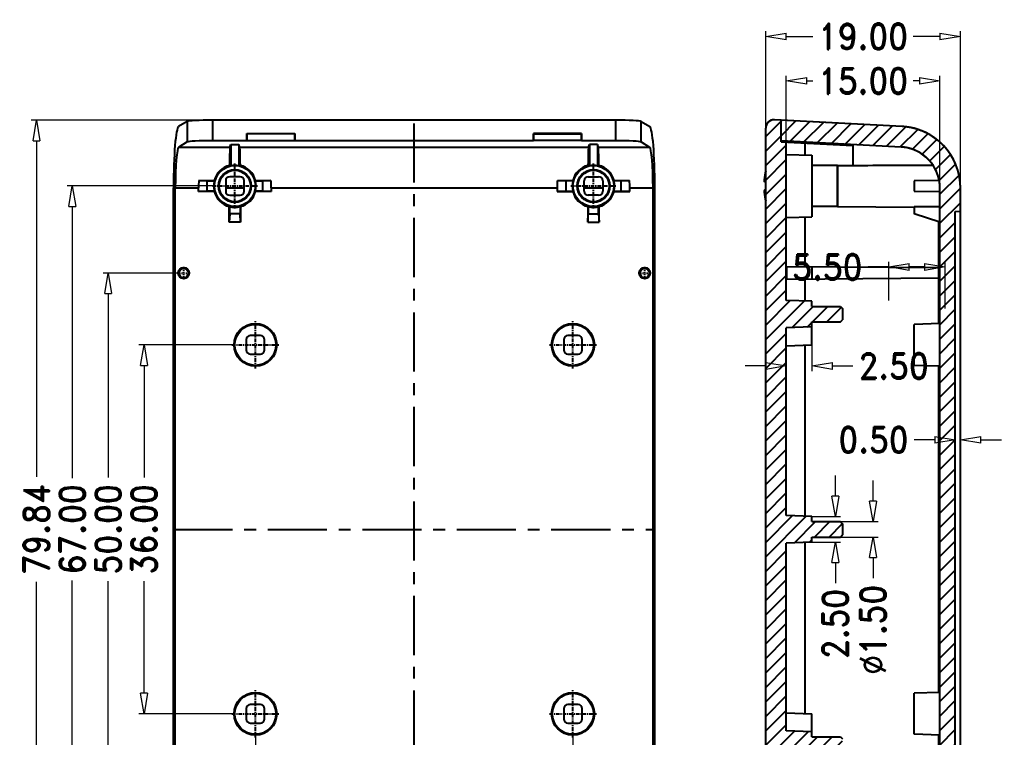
# Model space of a CAD drawing. Extents: x 2162 to 2434, y 31 to 217.
# Drawn here: x 2234.1 to 2329.9, y 146.6 to 216.6 of the extents above; entities that cross this region are included whole.
import ezdxf

# ---------------------------------------------------------------- set-up
doc = ezdxf.new("R2010")
doc.units = 0
doc.header["$LTSCALE"] = 30.734
doc.header["$MEASUREMENT"] = 0
doc.header["$PDMODE"] = 3
doc.header["$PDSIZE"] = 0.3125
doc.linetypes.add('CENTER', pattern=[0.6, 0.375, -0.075, 0.075, -0.075])
doc.layers.get('0').update_dxf_attribs({"linetype": 'CONTINUOUS'})
doc.layers.get('Defpoints').update_dxf_attribs({"linetype": 'CONTINUOUS'})
doc.layers.add('02___PRT_ALL_AXES', color=7, linetype='CONTINUOUS')
doc.layers.add('06___PRT_ALL_SURFS', color=7, linetype='CONTINUOUS')
doc.layers.add('dim', color=3, linetype='CONTINUOUS', lineweight=9)
doc.styles.add('ROMAND', font='romand.shx', dxfattribs={"width": 0.9, "bigfont": 'gbcbig.shx'})
doc.dimstyles.new('YanXiu', dxfattribs={"dimtxt": 2.5, "dimasz": 2.2, "dimexe": 1, "dimexo": 0, "dimgap": 0.66, "dimtad": 0, "dimzin": 1, "dimdsep": 46, "dimtxsty": 'ROMAND', "dimblk": 'CLOSEDBLANK', "dimcen": 0, "dimclrd": 3, "dimclre": 3, "dimclrt": 7, "dimazin": 0, "dimtfac": 1, "dimtofl": 0, "dimtmove": 0, "dimatfit": 3, "dimldrblk": 'CLOSEDBLANK', "dimfxl": 1, "dimlwd": 5, "dimlwe": 5, "dimarcsym": 0})
pattern_1 = [(45, (1961.2897, -21.5742), (-0.7071068, 0.7071068), [])]

# ---------------------------------------------------------------- blocks, each defined once
blk = doc.blocks.new('_ClosedBlank')
at = {"color": 0, "linetype": 'ByBlock', "lineweight": -2}
for p, q in [((-1, 0.167), (0, 0)), ((-1, 0.167), (-1, -0.167)), ((0, 0), (-1, -0.167))]:
    blk.add_line(p, q, dxfattribs=at)
blk = doc.blocks.new('*D3')
at = {"layer": 'Defpoints', "color": 0}
for p in [(2254.768, 184.903), (2246.192, 148.903), (2254.768, 148.903)]:
    blk.add_point(p, dxfattribs=at)
at = {"layer": 'dim', "color": 3, "lineweight": 5}
for p, q in [((2254.768, 184.903), (2245.692, 184.903)), ((2246.192, 182.903), (2246.192, 171.956)), ((2246.192, 150.903), (2246.192, 161.85)), ((2254.768, 148.903), (2245.692, 148.903))]:
    blk.add_line(p, q, dxfattribs=at)
at = {"layer": 'dim', "color": 3, "lineweight": 5, "xscale": 2, "yscale": 2, "zscale": 2}
for p, rotation in [((2246.192, 184.903), 90), ((2246.192, 148.903), 270)]:
    blk.add_blockref('_ClosedBlank', p, dxfattribs=dict(at, rotation=rotation))
at = {"layer": 'dim', "color": 7, "insert": (2246.192, 166.903), "char_height": 2.5, "attachment_point": 5, "rotation": 90, "style": 'ROMAND'}
blk.add_mtext('36.00', dxfattribs=at)
blk = doc.blocks.new('*D4')
at = {"layer": 'Defpoints', "color": 0}
for p in [(2249.459, 191.903), (2242.692, 141.903), (2249.459, 141.903)]:
    blk.add_point(p, dxfattribs=at)
at = {"layer": 'dim', "color": 3, "lineweight": 5}
for p, q in [((2249.459, 191.903), (2242.192, 191.903)), ((2242.692, 189.903), (2242.692, 171.956)), ((2242.692, 143.903), (2242.692, 161.85)), ((2249.459, 141.903), (2242.192, 141.903))]:
    blk.add_line(p, q, dxfattribs=at)
at = {"layer": 'dim', "color": 3, "lineweight": 5, "xscale": 2, "yscale": 2, "zscale": 2}
for p, rotation in [((2242.692, 191.903), 90), ((2242.692, 141.903), 270)]:
    blk.add_blockref('_ClosedBlank', p, dxfattribs=dict(at, rotation=rotation))
at = {"layer": 'dim', "color": 7, "insert": (2242.692, 166.903), "char_height": 2.5, "attachment_point": 5, "rotation": 90, "style": 'ROMAND'}
blk.add_mtext('50.00', dxfattribs=at)
blk = doc.blocks.new('*D5')
at = {"layer": 'Defpoints', "color": 0}
for p in [(2252.864, 200.403), (2239.192, 133.403), (2252.864, 133.403)]:
    blk.add_point(p, dxfattribs=at)
at = {"layer": 'dim', "color": 3, "lineweight": 5}
for p, q in [((2252.864, 200.403), (2238.692, 200.403)), ((2239.192, 198.403), (2239.192, 171.903)), ((2239.192, 135.403), (2239.192, 161.903)), ((2252.864, 133.403), (2238.692, 133.403))]:
    blk.add_line(p, q, dxfattribs=at)
at = {"layer": 'dim', "color": 3, "lineweight": 5, "xscale": 2, "yscale": 2, "zscale": 2}
for p, rotation in [((2239.192, 200.403), 90), ((2239.192, 133.403), 270)]:
    blk.add_blockref('_ClosedBlank', p, dxfattribs=dict(at, rotation=rotation))
at = {"layer": 'dim', "color": 7, "insert": (2239.192, 166.903), "char_height": 2.5, "attachment_point": 5, "rotation": 90, "style": 'ROMAND'}
blk.add_mtext('67.00', dxfattribs=at)
blk = doc.blocks.new('*D6')
at = {"layer": 'Defpoints', "color": 0}
for p in [(2252.891, 206.824), (2235.692, 126.981), (2252.891, 126.981)]:
    blk.add_point(p, dxfattribs=at)
at = {"layer": 'dim', "color": 3, "lineweight": 5}
for p, q in [((2252.891, 206.824), (2235.192, 206.824)), ((2235.692, 204.824), (2235.692, 172.01)), ((2235.692, 128.981), (2235.692, 161.796)), ((2252.891, 126.981), (2235.192, 126.981))]:
    blk.add_line(p, q, dxfattribs=at)
at = {"layer": 'dim', "color": 3, "lineweight": 5, "xscale": 2, "yscale": 2, "zscale": 2}
for p, rotation in [((2235.692, 206.824), 90), ((2235.692, 126.981), 270)]:
    blk.add_blockref('_ClosedBlank', p, dxfattribs=dict(at, rotation=rotation))
at = {"layer": 'dim', "color": 7, "insert": (2235.692, 166.903), "char_height": 2.5, "attachment_point": 5, "rotation": 90, "style": 'ROMAND'}
blk.add_mtext('79.84', dxfattribs=at)
blk = doc.blocks.new('*D7')
at = {"layer": 'Defpoints', "color": 0}
for p in [(2257.064, 146.607), (2288.064, 146.607), (2288.064, 123.731)]:
    blk.add_point(p, dxfattribs=at)
at = {"layer": 'dim', "color": 3, "lineweight": 5}
for p, q in [((2257.064, 146.607), (2257.064, 123.232)), ((2288.064, 146.607), (2288.064, 123.232)), ((2259.064, 123.731), (2267.51, 123.731)), ((2286.064, 123.731), (2277.617, 123.731))]:
    blk.add_line(p, q, dxfattribs=at)
at = {"layer": 'dim', "color": 3, "lineweight": 5, "xscale": 2, "yscale": 2, "zscale": 2, "rotation": 180}
blk.add_blockref('_ClosedBlank', (2257.064, 123.731), dxfattribs=at)
at = {"layer": 'dim', "color": 3, "lineweight": 5, "xscale": 2, "yscale": 2, "zscale": 2}
blk.add_blockref('_ClosedBlank', (2288.064, 123.731), dxfattribs=at)
at = {"layer": 'dim', "color": 7, "insert": (2272.564, 123.731), "char_height": 2.5, "attachment_point": 5, "style": 'ROMAND'}
blk.add_mtext('31.00', dxfattribs=at)
blk = doc.blocks.new('*D20')
at = {"layer": 'Defpoints', "color": 0}
for p in [(2308.883, 186.566), (2311.383, 186.653), (2311.383, 182.843)]:
    blk.add_point(p, dxfattribs=at)
at = {"layer": 'dim', "color": 3, "lineweight": 5}
for p, q in [((2308.883, 186.566), (2308.883, 182.343)), ((2311.383, 186.653), (2311.383, 182.343)), ((2306.883, 182.843), (2304.883, 182.843)), ((2313.383, 182.843), (2315.383, 182.843))]:
    blk.add_line(p, q, dxfattribs=at)
at = {"layer": 'dim', "color": 3, "lineweight": 5, "xscale": 2, "yscale": 2, "zscale": 2}
blk.add_blockref('_ClosedBlank', (2308.883, 182.843), dxfattribs=at)
at = {"layer": 'dim', "color": 3, "lineweight": 5, "xscale": 2, "yscale": 2, "zscale": 2, "rotation": 180}
blk.add_blockref('_ClosedBlank', (2311.383, 182.843), dxfattribs=at)
at = {"layer": 'dim', "color": 7, "insert": (2319.365, 182.843), "char_height": 2.5, "attachment_point": 5, "style": 'ROMAND'}
blk.add_mtext('2.50', dxfattribs=at)
blk = doc.blocks.new('*D21')
at = {"layer": 'Defpoints', "color": 0}
for p in [(2318.883, 192.506), (2318.883, 189.24), (2324.383, 188.453)]:
    blk.add_point(p, dxfattribs=at)
at = {"layer": 'dim', "color": 3, "lineweight": 5}
for p, q in [((2318.883, 189.24), (2318.883, 193.006)), ((2324.383, 188.453), (2324.383, 193.006)), ((2318.883, 192.506), (2316.883, 192.506)), ((2322.383, 192.506), (2320.883, 192.506))]:
    blk.add_line(p, q, dxfattribs=at)
at = {"layer": 'dim', "color": 3, "lineweight": 5, "xscale": 2, "yscale": 2, "zscale": 2, "rotation": 180}
blk.add_blockref('_ClosedBlank', (2318.883, 192.506), dxfattribs=at)
at = {"layer": 'dim', "color": 3, "lineweight": 5, "xscale": 2, "yscale": 2, "zscale": 2}
blk.add_blockref('_ClosedBlank', (2324.383, 192.506), dxfattribs=at)
at = {"layer": 'dim', "color": 7, "insert": (2312.901, 192.506), "char_height": 2.5, "attachment_point": 5, "style": 'ROMAND'}
blk.add_mtext('5.50', dxfattribs=at)
blk = doc.blocks.new('*D22')
at = {"layer": 'Defpoints', "color": 0}
for p in [(2323.883, 210.658), (2308.883, 204.397), (2323.883, 199.859)]:
    blk.add_point(p, dxfattribs=at)
at = {"layer": 'dim', "color": 3, "lineweight": 5}
for p, q in [((2308.883, 204.397), (2308.883, 211.158)), ((2323.883, 199.859), (2323.883, 211.158)), ((2310.883, 210.658), (2311.49, 210.658)), ((2321.883, 210.658), (2321.276, 210.658))]:
    blk.add_line(p, q, dxfattribs=at)
at = {"layer": 'dim', "color": 3, "lineweight": 5, "xscale": 2, "yscale": 2, "zscale": 2, "rotation": 180}
blk.add_blockref('_ClosedBlank', (2308.883, 210.658), dxfattribs=at)
at = {"layer": 'dim', "color": 3, "lineweight": 5, "xscale": 2, "yscale": 2, "zscale": 2}
blk.add_blockref('_ClosedBlank', (2323.883, 210.658), dxfattribs=at)
at = {"layer": 'dim', "color": 7, "insert": (2316.383, 210.658), "char_height": 2.5, "attachment_point": 5, "style": 'ROMAND'}
blk.add_mtext('15.00', dxfattribs=at)
blk = doc.blocks.new('*D23')
at = {"layer": 'Defpoints', "color": 0}
for p in [(2325.883, 214.994), (2306.883, 206.06), (2325.883, 200.184)]:
    blk.add_point(p, dxfattribs=at)
at = {"layer": 'dim', "color": 3, "lineweight": 5}
for p, q in [((2306.883, 206.06), (2306.883, 215.494)), ((2308.883, 214.994), (2311.49, 214.994)), ((2323.883, 214.994), (2321.276, 214.994)), ((2325.883, 200.184), (2325.883, 215.494))]:
    blk.add_line(p, q, dxfattribs=at)
at = {"layer": 'dim', "color": 3, "lineweight": 5, "xscale": 2, "yscale": 2, "zscale": 2, "rotation": 180}
blk.add_blockref('_ClosedBlank', (2306.883, 214.994), dxfattribs=at)
at = {"layer": 'dim', "color": 3, "lineweight": 5, "xscale": 2, "yscale": 2, "zscale": 2}
blk.add_blockref('_ClosedBlank', (2325.883, 214.994), dxfattribs=at)
at = {"layer": 'dim', "color": 7, "insert": (2316.383, 214.994), "char_height": 2.5, "attachment_point": 5, "style": 'ROMAND'}
blk.add_mtext('19.00', dxfattribs=at)
blk = doc.blocks.new('*D24')
at = {"layer": 'Defpoints', "color": 0}
for p in [(2325.883, 200.213), (2325.883, 175.642), (2325.383, 174.228)]:
    blk.add_point(p, dxfattribs=at)
at = {"layer": 'dim', "color": 3, "lineweight": 5}
for p, q in [((2325.883, 200.213), (2325.883, 175.142)), ((2323.383, 175.642), (2321.383, 175.642)), ((2325.383, 174.228), (2325.383, 176.142)), ((2327.883, 175.642), (2329.883, 175.642))]:
    blk.add_line(p, q, dxfattribs=at)
at = {"layer": 'dim', "color": 3, "lineweight": 5, "xscale": 2, "yscale": 2, "zscale": 2}
blk.add_blockref('_ClosedBlank', (2325.383, 175.642), dxfattribs=at)
at = {"layer": 'dim', "color": 3, "lineweight": 5, "xscale": 2, "yscale": 2, "zscale": 2, "rotation": 180}
blk.add_blockref('_ClosedBlank', (2325.883, 175.642), dxfattribs=at)
at = {"layer": 'dim', "color": 7, "insert": (2317.401, 175.642), "char_height": 2.5, "attachment_point": 5, "style": 'ROMAND'}
blk.add_mtext('0.50', dxfattribs=at)
blk = doc.blocks.new('*D27')
at = {"layer": 'Defpoints', "color": 0}
for p in [(2314.183, 167.653), (2317.357, 167.653), (2314.183, 166.153)]:
    blk.add_point(p, dxfattribs=at)
at = {"layer": 'dim', "color": 3, "lineweight": 5}
for p, q in [((2317.357, 169.653), (2317.357, 171.653)), ((2314.183, 167.653), (2317.857, 167.653)), ((2314.183, 166.153), (2317.857, 166.153)), ((2317.357, 164.153), (2317.357, 162.153))]:
    blk.add_line(p, q, dxfattribs=at)
at = {"layer": 'dim', "color": 3, "lineweight": 5, "xscale": 2, "yscale": 2, "zscale": 2}
for p, rotation in [((2317.357, 167.653), 270), ((2317.357, 166.153), 90)]:
    blk.add_blockref('_ClosedBlank', p, dxfattribs=dict(at, rotation=rotation))
at = {"layer": 'dim', "color": 7, "insert": (2317.357, 157.1), "char_height": 2.5, "attachment_point": 5, "rotation": 90, "style": 'ROMAND'}
blk.add_mtext('%%c1.50', dxfattribs=at)
blk = doc.blocks.new('*D28')
at = {"layer": 'Defpoints', "color": 0}
for p in [(2311.383, 168.153), (2311.383, 165.653), (2313.682, 165.653)]:
    blk.add_point(p, dxfattribs=at)
at = {"layer": 'dim', "color": 3, "lineweight": 5}
for p, q in [((2313.682, 170.153), (2313.682, 172.153)), ((2311.383, 168.153), (2314.182, 168.153)), ((2311.383, 165.653), (2314.182, 165.653)), ((2313.682, 163.653), (2313.682, 161.653))]:
    blk.add_line(p, q, dxfattribs=at)
at = {"layer": 'dim', "color": 3, "lineweight": 5, "xscale": 2, "yscale": 2, "zscale": 2}
for p, rotation in [((2313.682, 168.153), 270), ((2313.682, 165.653), 90)]:
    blk.add_blockref('_ClosedBlank', p, dxfattribs=dict(at, rotation=rotation))
at = {"layer": 'dim', "color": 7, "insert": (2313.682, 157.671), "char_height": 2.5, "attachment_point": 5, "rotation": 90, "style": 'ROMAND'}
blk.add_mtext('2.50', dxfattribs=at)

msp = doc.modelspace()

# ---------------------------------------------------------------- hatches: boundary and pattern name
at = {"linetype": 'Continuous'}
h = msp.add_hatch(dxfattribs=at)
h.set_pattern_fill('DEFAULT__1', color=5, angle=45, style=0, pattern_type=0)
h.set_pattern_definition(pattern_1)
edge = h.paths.add_edge_path()
edge.add_line((2306.883, 127.746), (2306.883, 206.06))
edge.add_spline(control_points=[(2307.725, 206.859), (2307.237, 206.884), (2306.883, 206.548), (2306.883, 206.06)], knot_values=[0, 0, 0, 0, 1, 1, 1, 1], weights=[1, 0.792236, 0.792236, 1], degree=3, periodic=0)
edge.add_line((2308.383, 206.824), (2307.725, 206.859))
edge.add_line((2308.383, 204.721), (2308.383, 206.824))
edge.add_line((2308.883, 204.695), (2308.383, 204.721))
edge.add_line((2308.883, 189.24), (2308.883, 204.695))
edge.add_line((2311.383, 189.153), (2308.883, 189.24))
edge.add_line((2311.383, 188.653), (2311.383, 189.153))
edge.add_line((2311.383, 188.653), (2314.183, 188.653))
edge.add_line((2314.183, 188.653), (2314.383, 188.453))
edge.add_line((2314.383, 188.453), (2314.383, 187.353))
edge.add_line((2314.183, 187.153), (2314.383, 187.353))
edge.add_line((2311.383, 187.153), (2314.183, 187.153))
edge.add_line((2311.383, 186.653), (2311.383, 187.153))
edge.add_line((2311.383, 186.653), (2308.883, 186.566))
edge.add_line((2308.883, 168.24), (2308.883, 186.566))
edge.add_line((2311.383, 168.153), (2308.883, 168.24))
edge.add_line((2311.383, 167.653), (2311.383, 168.153))
edge.add_line((2311.383, 167.653), (2314.183, 167.653))
edge.add_line((2314.183, 167.653), (2314.383, 167.453))
edge.add_line((2314.383, 167.453), (2314.383, 166.353))
edge.add_line((2314.183, 166.153), (2314.383, 166.353))
edge.add_line((2311.383, 166.153), (2314.183, 166.153))
edge.add_line((2311.383, 165.653), (2311.383, 166.153))
edge.add_line((2311.383, 165.653), (2308.883, 165.566))
edge.add_line((2308.883, 147.24), (2308.883, 165.566))
edge.add_line((2311.383, 147.153), (2308.883, 147.24))
edge.add_line((2311.383, 146.653), (2311.383, 147.153))
edge.add_line((2311.383, 146.653), (2314.183, 146.653))
edge.add_line((2314.183, 146.653), (2314.383, 146.453))
edge.add_line((2314.383, 146.453), (2314.383, 145.353))
edge.add_line((2314.183, 145.153), (2314.383, 145.353))
edge.add_line((2311.383, 145.153), (2314.183, 145.153))
edge.add_line((2311.383, 144.653), (2311.383, 145.153))
edge.add_line((2311.383, 144.653), (2308.883, 144.566))
edge.add_line((2308.883, 129.111), (2308.883, 144.566))
edge.add_line((2308.883, 129.111), (2308.383, 129.084))
edge.add_line((2308.383, 126.981), (2308.383, 129.084))
edge.add_line((2308.383, 126.981), (2307.725, 126.947))
edge.add_spline(control_points=[(2307.725, 126.947), (2307.237, 126.921), (2306.883, 127.258), (2306.883, 127.746)], knot_values=[0, 0, 0, 0, 1, 1, 1, 1], weights=[1, 0.792236, 0.792236, 1], degree=3, periodic=0)
h = msp.add_hatch(dxfattribs=at)
h.set_pattern_fill('A', color=5, angle=45, style=0, pattern_type=0)
h.set_pattern_definition(pattern_1)
edge = h.paths.add_edge_path()
edge.add_line((2325.883, 133.592), (2325.883, 135.859))
edge.add_spline(control_points=[(2325.883, 133.592), (2325.883, 130.222), (2323.563, 127.777), (2320.197, 127.601)], knot_values=[0, 0, 0, 0, 1, 1, 1, 1], weights=[1, 0.816916, 0.816916, 1], degree=3, periodic=0)
edge.add_line((2320.197, 127.601), (2308.383, 126.981))
edge.add_line((2308.383, 126.981), (2308.383, 128.984))
edge.add_line((2320.092, 129.598), (2308.383, 128.984))
edge.add_spline(control_points=[(2323.883, 133.592), (2323.883, 131.345), (2322.336, 129.715), (2320.092, 129.598)], knot_values=[0, 0, 0, 0, 1, 1, 1, 1], weights=[1, 0.816916, 0.816916, 1], degree=3, periodic=0)
edge.add_line((2323.883, 133.592), (2323.883, 200.213))
edge.add_spline(control_points=[(2323.883, 200.213), (2323.883, 202.46), (2322.336, 204.09), (2320.092, 204.208)], knot_values=[0, 0, 0, 0, 1, 1, 1, 1], weights=[1, 0.816916, 0.816916, 1], degree=3, periodic=0)
edge.add_line((2320.092, 204.208), (2308.383, 204.822))
edge.add_line((2308.383, 204.822), (2308.383, 206.824))
edge.add_line((2320.197, 206.205), (2308.383, 206.824))
edge.add_spline(control_points=[(2325.883, 200.213), (2325.883, 203.584), (2323.563, 206.029), (2320.197, 206.205)], knot_values=[0, 0, 0, 0, 1, 1, 1, 1], weights=[1, 0.816916, 0.816916, 1], degree=3, periodic=0)
edge.add_line((2325.883, 197.947), (2325.883, 200.213))
edge.add_line((2325.383, 197.903), (2325.883, 197.947))
edge.add_line((2325.383, 135.903), (2325.383, 197.903))
edge.add_line((2325.383, 135.903), (2325.883, 135.859))

# ---------------------------------------------------------------- linework, layer by layer
at = {"color": 7, "linetype": 'Continuous', "ltscale": 0.5}
for p, q in [((2250.401, 206.705), (2249.567, 206.205)), ((2250.401, 206.705), (2250.401, 204.702)), ((2292.236, 206.824), (2252.891, 206.824)), ((2252.891, 206.824), (2252.891, 204.822)), ((2292.236, 204.822), (2292.236, 206.824)), ((2294.727, 206.705), (2295.56, 206.205)), ((2294.727, 204.702), (2294.727, 206.705)), ((2256.214, 205.521), (2260.914, 205.521)), ((2256.214, 205.521), (2256.226, 205.509)), ((2256.214, 204.822), (2256.214, 205.521)), ((2260.901, 205.509), (2256.226, 205.509)), ((2256.226, 205.509), (2256.226, 204.84)), ((2260.914, 205.521), (2260.901, 205.509)), ((2260.901, 204.84), (2260.901, 205.509)), ((2260.914, 205.521), (2260.914, 204.822)), ((2288.914, 205.521), (2284.214, 205.521)), ((2284.214, 205.521), (2284.226, 205.509)), ((2284.214, 205.521), (2284.214, 204.822)), ((2288.914, 205.521), (2288.901, 205.509)), ((2288.914, 204.822), (2288.914, 205.521)), ((2250.401, 204.702), (2249.576, 204.208)), ((2249.576, 204.208), (2254.586, 204.208)), ((2256.214, 204.822), (2252.891, 204.822)), ((2254.586, 204.208), (2254.668, 204.455)), ((2254.668, 204.455), (2255.459, 204.455)), ((2254.668, 204.455), (2254.668, 202.377)), ((2255.541, 204.208), (2255.459, 204.455)), ((2255.459, 204.455), (2255.459, 202.377)), ((2255.541, 204.208), (2289.586, 204.208)), ((2256.214, 204.822), (2256.226, 204.84)), ((2256.226, 204.84), (2260.901, 204.84)), ((2260.914, 204.822), (2260.901, 204.84)), ((2284.214, 204.822), (2260.914, 204.822)), ((2284.214, 204.822), (2284.226, 204.84)), ((2288.914, 204.822), (2288.901, 204.84)), ((2292.236, 204.822), (2288.914, 204.822)), ((2289.586, 204.208), (2289.668, 204.455)), ((2290.459, 204.455), (2289.668, 204.455)), ((2289.668, 204.455), (2289.668, 202.377)), ((2290.541, 204.208), (2290.459, 204.455)), ((2290.459, 204.455), (2290.459, 202.377)), ((2290.541, 204.208), (2295.551, 204.208)), ((2294.727, 204.702), (2295.551, 204.208)), ((2252.364, 200.903), (2251.543, 200.945)), ((2251.543, 200.945), (2253.049, 200.945)), ((2257.079, 200.945), (2258.585, 200.945)), ((2258.585, 200.945), (2257.764, 200.903)), ((2286.543, 200.945), (2287.364, 200.903)), ((2286.543, 200.945), (2288.049, 200.945)), ((2292.079, 200.945), (2293.585, 200.945)), ((2292.764, 200.903), (2293.585, 200.945)), ((2249.069, 133.592), (2249.069, 200.213)), ((2249.244, 200.213), (2251.52, 200.213)), ((2249.244, 133.592), (2249.244, 200.213)), ((2251.52, 199.859), (2251.52, 200.213)), ((2251.52, 199.859), (2252.364, 199.903)), ((2253.048, 199.859), (2251.52, 199.859)), ((2254.164, 200.213), (2255.964, 200.213)), ((2258.607, 199.859), (2257.079, 199.859)), ((2257.764, 199.903), (2258.607, 199.859)), ((2258.607, 200.213), (2286.52, 200.213)), ((2258.607, 200.213), (2258.607, 199.859)), ((2286.52, 200.213), (2286.52, 199.859)), ((2287.364, 199.903), (2286.52, 199.859)), ((2286.52, 199.859), (2288.048, 199.859)), ((2289.164, 200.213), (2290.964, 200.213)), ((2292.079, 199.859), (2293.607, 199.859)), ((2293.607, 199.859), (2292.764, 199.903)), ((2293.607, 200.213), (2295.883, 200.213)), ((2293.607, 199.859), (2293.607, 200.213)), ((2295.883, 133.592), (2295.883, 200.213)), ((2296.058, 133.592), (2296.058, 200.213)), ((2254.52, 196.859), (2254.52, 198.388)), ((2255.607, 198.388), (2255.607, 196.859)), ((2289.52, 198.388), (2289.52, 196.859)), ((2290.607, 196.859), (2290.607, 198.388)), ((2254.564, 197.703), (2254.52, 196.859)), ((2255.607, 196.859), (2255.564, 197.703)), ((2289.52, 196.859), (2289.564, 197.703)), ((2290.564, 197.703), (2290.607, 196.859)), ((2255.607, 196.859), (2254.52, 196.859)), ((2289.52, 196.859), (2290.607, 196.859)), ((2256.164, 185.403), (2256.164, 184.403)), ((2257.564, 185.803), (2256.564, 185.803)), ((2257.964, 184.403), (2257.964, 185.403)), ((2287.164, 185.403), (2287.164, 184.403)), ((2288.564, 185.803), (2287.564, 185.803)), ((2288.964, 184.403), (2288.964, 185.403)), ((2256.564, 184.003), (2257.564, 184.003)), ((2287.564, 184.003), (2288.564, 184.003)), ((2257.564, 149.803), (2256.564, 149.803)), ((2288.564, 149.803), (2287.564, 149.803)), ((2256.164, 149.403), (2256.164, 148.403)), ((2257.964, 148.403), (2257.964, 149.403)), ((2287.164, 149.403), (2287.164, 148.403)), ((2288.964, 148.403), (2288.964, 149.403)), ((2256.564, 148.003), (2257.564, 148.003)), ((2287.564, 148.003), (2288.564, 148.003))]:
    msp.add_line(p, q, dxfattribs=at)
at = {"color": 1, "linetype": 'CENTER', "ltscale": 0.5}
for p, q in [((2272.564, 126.981), (2272.564, 206.824)), ((2249.069, 166.903), (2296.058, 166.903))]:
    msp.add_line(p, q, dxfattribs=at)
at = {"color": 7, "linetype": 'Continuous'}
for p, q in [((2306.883, 127.746), (2306.883, 206.06)), ((2306.883, 127.746), (2306.883, 206.06)), ((2320.197, 206.205), (2307.725, 206.859)), ((2308.383, 206.824), (2307.725, 206.859)), ((2308.383, 204.721), (2308.383, 206.824)), ((2308.383, 204.721), (2308.383, 206.824)), ((2320.197, 206.205), (2308.383, 206.824)), ((2308.383, 204.822), (2308.383, 206.824)), ((2320.092, 204.208), (2308.383, 204.822)), ((2320.092, 204.208), (2308.383, 204.822)), ((2308.383, 204.721), (2315.378, 204.355)), ((2308.883, 204.695), (2308.383, 204.721)), ((2308.883, 189.24), (2308.883, 204.695)), ((2308.883, 189.24), (2308.883, 204.695)), ((2310.665, 204.702), (2310.665, 204.602)), ((2310.709, 204.599), (2310.709, 203.426)), ((2315.383, 204.455), (2315.383, 202.377)), ((2308.883, 203.49), (2311.383, 203.403)), ((2311.383, 203.403), (2311.383, 197.403)), ((2313.883, 202.403), (2311.383, 202.403)), ((2313.883, 202.403), (2315.383, 202.416)), ((2323.199, 202.415), (2323.222, 202.415)), ((2306.729, 200.845), (2306.716, 200.845)), ((2323.803, 200.945), (2321.383, 200.903)), ((2306.729, 199.961), (2306.716, 199.96)), ((2321.383, 199.903), (2323.883, 199.859)), ((2323.883, 133.592), (2323.883, 200.213)), ((2323.883, 133.592), (2323.883, 200.213)), ((2325.883, 133.592), (2325.883, 200.213)), ((2325.883, 197.947), (2325.883, 200.213)), ((2313.883, 198.403), (2311.383, 198.403)), ((2313.883, 198.403), (2321.383, 198.337)), ((2323.883, 196.859), (2321.383, 197.703)), ((2325.383, 197.903), (2325.883, 197.947)), ((2325.383, 197.903), (2325.883, 197.947)), ((2325.383, 135.903), (2325.383, 197.903)), ((2325.383, 135.903), (2325.383, 197.903)), ((2308.883, 197.316), (2311.383, 197.403)), ((2310.709, 197.379), (2310.709, 192.517)), ((2323.783, 186.987), (2323.783, 196.893)), ((2323.783, 192.403), (2308.947, 192.532)), ((2308.947, 191.273), (2308.947, 192.532)), ((2311.383, 192.511), (2311.383, 191.295)), ((2323.783, 192.328), (2323.883, 192.328)), ((2323.783, 191.403), (2308.947, 191.273)), ((2310.709, 191.289), (2310.709, 189.176)), ((2323.783, 191.478), (2323.883, 191.478)), ((2311.383, 189.153), (2308.883, 189.24)), ((2311.383, 189.153), (2308.883, 189.24)), ((2311.383, 188.653), (2311.383, 189.153)), ((2311.383, 188.653), (2311.383, 189.153)), ((2311.383, 188.653), (2314.183, 188.653)), ((2311.383, 188.653), (2314.183, 188.653)), ((2314.183, 188.653), (2314.383, 188.453)), ((2314.183, 188.653), (2314.383, 188.453)), ((2314.383, 188.453), (2314.383, 187.353)), ((2314.383, 188.453), (2314.383, 187.353)), ((2311.383, 187.153), (2314.183, 187.153)), ((2311.383, 184.903), (2311.383, 187.153)), ((2311.383, 186.653), (2311.383, 187.153)), ((2311.383, 187.153), (2314.183, 187.153)), ((2314.183, 187.153), (2314.383, 187.353)), ((2314.183, 187.153), (2314.383, 187.353)), ((2323.883, 186.99), (2321.383, 186.903)), ((2321.383, 182.903), (2321.383, 186.903)), ((2311.383, 186.653), (2308.883, 186.566)), ((2311.383, 186.653), (2308.883, 186.566)), ((2308.883, 168.24), (2308.883, 186.566)), ((2308.883, 168.24), (2308.883, 186.566)), ((2308.883, 184.816), (2311.383, 184.903)), ((2310.709, 184.879), (2310.709, 168.176)), ((2323.883, 182.816), (2321.383, 182.903)), ((2323.783, 150.987), (2323.783, 182.819)), ((2311.383, 168.153), (2308.883, 168.24)), ((2311.383, 168.153), (2308.883, 168.24)), ((2311.383, 167.653), (2311.383, 168.153)), ((2311.383, 167.653), (2311.383, 168.153)), ((2311.383, 167.653), (2314.183, 167.653)), ((2311.383, 167.653), (2314.183, 167.653)), ((2314.183, 167.653), (2314.383, 167.453)), ((2314.183, 167.653), (2314.383, 167.453)), ((2314.383, 167.453), (2314.383, 166.353)), ((2314.383, 167.453), (2314.383, 166.353)), ((2311.383, 166.153), (2314.183, 166.153)), ((2311.383, 165.653), (2311.383, 166.153)), ((2311.383, 165.653), (2311.383, 166.153)), ((2311.383, 166.153), (2314.183, 166.153)), ((2314.183, 166.153), (2314.383, 166.353)), ((2314.183, 166.153), (2314.383, 166.353)), ((2311.383, 165.653), (2308.883, 165.566)), ((2311.383, 165.653), (2308.883, 165.566)), ((2308.883, 147.24), (2308.883, 165.566)), ((2308.883, 147.24), (2308.883, 165.566)), ((2310.709, 165.629), (2310.709, 148.926)), ((2323.883, 150.99), (2321.383, 150.903)), ((2321.383, 146.903), (2321.383, 150.903)), ((2308.883, 148.99), (2311.383, 148.903)), ((2311.383, 146.653), (2311.383, 148.903)), ((2311.383, 147.153), (2308.883, 147.24)), ((2311.383, 147.153), (2308.883, 147.24)), ((2311.383, 146.653), (2311.383, 147.153)), ((2311.383, 146.653), (2314.183, 146.653)), ((2311.383, 146.653), (2314.183, 146.653)), ((2314.183, 146.653), (2314.383, 146.453)), ((2314.183, 146.653), (2314.383, 146.453)), ((2323.883, 146.816), (2321.383, 146.903)), ((2323.783, 136.913), (2323.783, 146.819))]:
    msp.add_line(p, q, dxfattribs=at)
at = {"color": 1, "linetype": 'CENTER', "ltscale": 0.008}
for p, q in [((2249.459, 191.903), (2250.669, 191.903)), ((2250.064, 191.298), (2250.064, 192.508)), ((2294.459, 191.903), (2295.669, 191.903)), ((2295.064, 191.298), (2295.064, 192.508))]:
    msp.add_line(p, q, dxfattribs=at)
at = {"color": 1, "linetype": 'CENTER', "ltscale": 0.03}
for p, q in [((2257.064, 182.607), (2257.064, 187.199)), ((2288.064, 182.607), (2288.064, 187.199)), ((2254.768, 184.903), (2259.36, 184.903)), ((2285.768, 184.903), (2290.36, 184.903)), ((2257.064, 146.607), (2257.064, 151.199)), ((2288.064, 146.607), (2288.064, 151.199)), ((2254.768, 148.903), (2259.36, 148.903)), ((2285.768, 148.903), (2290.36, 148.903))]:
    msp.add_line(p, q, dxfattribs=at)
at = {"color": 7, "linetype": 'Continuous', "ltscale": 0.5}
for centre, radius in [((2250.064, 191.903), 0.55), ((2250.064, 191.903), 0.45), ((2295.064, 191.903), 0.55), ((2295.064, 191.903), 0.45), ((2257.064, 184.903), 2.087), ((2257.064, 184.903), 2), ((2288.064, 184.903), 2.087), ((2288.064, 184.903), 2), ((2257.064, 148.903), 2.087), ((2257.064, 148.903), 2), ((2288.064, 148.903), 2.087), ((2288.064, 148.903), 2)]:
    msp.add_circle(centre, radius, dxfattribs=at)
at = {"color": 7, "linetype": 'Continuous'}
for centre, radius, start, end in [((2307.683, 206.06), 0.8, 87, 180), ((2319.883, 200.213), 6, 0, 87), ((2319.883, 200.213), 4, 0, 87), ((2312.644, 200.45), 5.94, 165.89681, 174.66181), ((2312.706, 200.403), 6.007, 174.2673, 175.77426), ((2312.706, 200.403), 6.007, 184.22574, 185.7327), ((2312.644, 200.356), 5.94, 185.3382, 194.10319)]:
    msp.add_arc(centre, radius, start, end, dxfattribs=at)
at = {"color": 7, "linetype": 'Continuous', "ltscale": 0.5}
for centre, radius, start, end in [((2255.06, 200.399), 2.084, 104.6828, 164.80581), ((2255.064, 200.403), 2.013, 78.67642, 101.32358), ((2255.067, 200.399), 2.084, 15.19396, 75.31514), ((2290.06, 200.399), 2.084, 104.68422, 164.80593), ((2290.064, 200.403), 2.013, 78.67642, 101.32358), ((2290.067, 200.399), 2.084, 15.19398, 75.31512), ((2255.064, 200.403), 2.087, 195.09701, 254.90299), ((2255.064, 200.403), 2.087, 285.09701, 344.90299), ((2290.064, 200.403), 2.087, 195.09701, 254.90299), ((2290.064, 200.403), 2.087, 285.09701, 344.90299), ((2256.564, 185.403), 0.4, 90, 180), ((2257.564, 185.403), 0.4, 0, 90), ((2287.564, 185.403), 0.4, 90, 180), ((2288.564, 185.403), 0.4, 0, 90), ((2256.564, 184.403), 0.4, 180, 270), ((2257.564, 184.403), 0.4, 270, 0), ((2287.564, 184.403), 0.4, 180, 270), ((2288.564, 184.403), 0.4, 270, 0), ((2256.564, 149.403), 0.4, 90, 180), ((2257.564, 149.403), 0.4, 0, 90), ((2287.564, 149.403), 0.4, 90, 180), ((2288.564, 149.403), 0.4, 0, 90), ((2256.564, 148.403), 0.4, 180, 270), ((2257.564, 148.403), 0.4, 270, 0), ((2287.564, 148.403), 0.4, 180, 270), ((2288.564, 148.403), 0.4, 270, 0)]:
    msp.add_arc(centre, radius, start, end, dxfattribs=at)
for centre, major_axis, ratio, start_param, end_param in [((2249.594, 200.213), (0, 6), 0.087489, 0.05236, 1.570796), ((2252.891, 206.693), (2.5, 0), 0.052408, 1.570796, 3.054326), ((2292.236, 206.693), (2.5, 0), 0.052408, 0.087266, 1.570796), ((2295.533, 200.213), (0, 6), 0.087489, -1.570796, -0.05236), ((2249.594, 200.213), (0, 4), 0.087489, 0.05236, 1.570796), ((2252.891, 204.69), (2.5, 0), 0.052408, 1.570796, 3.054326), ((2254.59, 200.213), (0, 4), 0.017455, 0.05236, 0.98787), ((2255.537, 200.213), (0, 4), 0.017455, -0.98787, -0.05236), ((2289.59, 200.213), (0, 4), 0.017455, 0.05236, 0.98787), ((2290.537, 200.213), (0, 4), 0.017455, -0.98787, -0.05236), ((2292.236, 204.69), (2.5, 0), 0.052408, 0.087266, 1.570796), ((2295.533, 200.213), (0, 4), 0.087489, -1.570796, -0.05236), ((2253.853, 200.403), (2.421, 0), 0.866047, 1.227427, 1.286868), ((2256.274, 200.403), (2.421, 0), 0.866047, 1.854725, 1.914165), ((2288.853, 200.403), (2.421, 0), 0.866047, 1.227427, 1.286868), ((2291.274, 200.403), (2.421, 0), 0.866047, 1.854725, 1.914165), ((2252.87, 200.213), (0, 4), 0.337504, 1.386761, 1.570796), ((2255.064, 201.613), (0, 2.421), 0.866047, -4.432913, -4.414614), ((2255.064, 201.613), (0, 2.421), 0.866047, -1.868571, -1.850273), ((2257.257, 200.213), (0, 4), 0.337504, -1.570796, -1.386761), ((2287.87, 200.213), (0, 4), 0.337504, 1.386761, 1.570796), ((2290.064, 201.613), (0, 2.421), 0.866047, -4.432913, -4.414614), ((2290.064, 201.613), (0, 2.421), 0.866047, -1.868571, -1.850273), ((2292.257, 200.213), (0, 4), 0.337504, -1.570796, -1.386761), ((2255.064, 199.193), (0, 2.421), 0.866047, 1.273022, 1.291827), ((2255.064, 199.193), (0, 2.421), 0.866047, -1.291827, -1.273022), ((2290.064, 199.193), (0, 2.421), 0.866047, 1.273022, 1.291827), ((2290.064, 199.193), (0, 2.421), 0.866047, -1.291827, -1.273022), ((2253.853, 200.403), (2.421, 0), 0.866047, -1.291827, -1.273022), ((2256.274, 200.403), (2.421, 0), 0.866047, -1.868571, -1.849766), ((2288.853, 200.403), (2.421, 0), 0.866047, -1.291827, -1.273022), ((2291.274, 200.403), (2.421, 0), 0.866047, -1.868571, -1.849766)]:
    msp.add_ellipse(centre, major_axis=major_axis, ratio=ratio, start_param=start_param, end_param=end_param, dxfattribs=at)
at = {"color": 7, "linetype": 'Continuous'}
for start_param, end_param in [(1.854901, 1.914165), (-1.868571, -1.849766)]:
    msp.add_ellipse((2362.068, 200.403), major_axis=(138.671, 0), ratio=0.015117, start_param=start_param, end_param=end_param, dxfattribs=at)
for points, start_tangent, end_tangent in [([(2307.725, 206.859), (2307.716, 206.859), (2307.707, 206.859), (2307.698, 206.86), (2307.688, 206.86), (2307.679, 206.86), (2307.67, 206.86), (2307.66, 206.86), (2307.651, 206.859), (2307.642, 206.859), (2307.632, 206.858), (2307.623, 206.858), (2307.613, 206.857), (2307.604, 206.856), (2307.594, 206.855), (2307.584, 206.854), (2307.575, 206.852), (2307.565, 206.851), (2307.555, 206.85), (2307.546, 206.848), (2307.536, 206.846), (2307.526, 206.844), (2307.517, 206.842), (2307.507, 206.84), (2307.497, 206.838), (2307.487, 206.836), (2307.478, 206.833), (2307.468, 206.83), (2307.458, 206.828), (2307.448, 206.825), (2307.439, 206.822), (2307.429, 206.818), (2307.419, 206.815), (2307.41, 206.812), (2307.4, 206.808), (2307.39, 206.804), (2307.381, 206.8), (2307.371, 206.796), (2307.361, 206.792), (2307.352, 206.788), (2307.342, 206.784), (2307.333, 206.779), (2307.324, 206.775), (2307.314, 206.77), (2307.305, 206.765), (2307.296, 206.76), (2307.286, 206.755), (2307.277, 206.749), (2307.268, 206.744), (2307.259, 206.738), (2307.25, 206.733), (2307.241, 206.727), (2307.232, 206.721), (2307.224, 206.715), (2307.215, 206.709), (2307.206, 206.702), (2307.198, 206.696), (2307.189, 206.689), (2307.181, 206.683), (2307.172, 206.676), (2307.164, 206.669), (2307.156, 206.662), (2307.148, 206.655), (2307.14, 206.647), (2307.132, 206.64), (2307.125, 206.633), (2307.117, 206.625), (2307.109, 206.617), (2307.102, 206.61), (2307.095, 206.602), (2307.087, 206.594), (2307.08, 206.586), (2307.073, 206.578), (2307.066, 206.57), (2307.06, 206.561), (2307.053, 206.553), (2307.047, 206.544), (2307.04, 206.536), (2307.034, 206.527), (2307.028, 206.519), (2307.022, 206.51), (2307.016, 206.501), (2307.01, 206.492), (2307.004, 206.483), (2306.999, 206.474), (2306.993, 206.465), (2306.988, 206.456), (2306.983, 206.447), (2306.978, 206.438), (2306.973, 206.429), (2306.968, 206.419), (2306.964, 206.41), (2306.959, 206.401), (2306.955, 206.391), (2306.951, 206.382), (2306.947, 206.372), (2306.943, 206.363), (2306.939, 206.353), (2306.935, 206.344), (2306.932, 206.334), (2306.928, 206.325), (2306.925, 206.315), (2306.922, 206.305), (2306.919, 206.296), (2306.916, 206.286), (2306.913, 206.277), (2306.91, 206.267), (2306.908, 206.257), (2306.905, 206.248), (2306.903, 206.238), (2306.901, 206.229), (2306.899, 206.219), (2306.897, 206.209), (2306.895, 206.2), (2306.894, 206.19), (2306.892, 206.181), (2306.891, 206.171), (2306.89, 206.162), (2306.888, 206.152), (2306.887, 206.143), (2306.886, 206.134), (2306.886, 206.124), (2306.885, 206.115), (2306.884, 206.106), (2306.884, 206.096), (2306.883, 206.087), (2306.883, 206.078), (2306.883, 206.069), (2306.883, 206.06)], (-0.99863, 0.052336), (0, -1)), ([(2325.883, 200.213), (2325.883, 200.246), (2325.883, 200.278), (2325.882, 200.31), (2325.882, 200.343), (2325.881, 200.375), (2325.88, 200.408), (2325.879, 200.441), (2325.877, 200.474), (2325.876, 200.506), (2325.874, 200.539), (2325.872, 200.572), (2325.87, 200.605), (2325.868, 200.638), (2325.866, 200.671), (2325.863, 200.704), (2325.86, 200.738), (2325.857, 200.771), (2325.854, 200.804), (2325.85, 200.837), (2325.847, 200.871), (2325.843, 200.904), (2325.839, 200.938), (2325.835, 200.971), (2325.831, 201.005), (2325.826, 201.038), (2325.821, 201.072), (2325.816, 201.106), (2325.811, 201.139), (2325.806, 201.173), (2325.8, 201.207), (2325.794, 201.24), (2325.788, 201.274), (2325.782, 201.308), (2325.776, 201.342), (2325.769, 201.376), (2325.763, 201.409), (2325.756, 201.443), (2325.748, 201.477), (2325.741, 201.511), (2325.733, 201.545), (2325.726, 201.579), (2325.718, 201.613), (2325.709, 201.647), (2325.701, 201.681), (2325.692, 201.715), (2325.683, 201.749), (2325.674, 201.783), (2325.665, 201.817), (2325.655, 201.85), (2325.646, 201.884), (2325.636, 201.918), (2325.626, 201.952), (2325.615, 201.986), (2325.605, 202.02), (2325.594, 202.054), (2325.583, 202.088), (2325.572, 202.121), (2325.56, 202.155), (2325.548, 202.189), (2325.537, 202.223), (2325.524, 202.256), (2325.512, 202.29), (2325.5, 202.324), (2325.487, 202.357), (2325.474, 202.391), (2325.461, 202.425), (2325.447, 202.458), (2325.434, 202.491), (2325.42, 202.525), (2325.406, 202.558), (2325.392, 202.592), (2325.377, 202.625), (2325.362, 202.658), (2325.347, 202.691), (2325.332, 202.724), (2325.317, 202.757), (2325.301, 202.79), (2325.286, 202.823), (2325.27, 202.856), (2325.253, 202.889), (2325.237, 202.922), (2325.22, 202.954), (2325.204, 202.987), (2325.186, 203.019), (2325.169, 203.052), (2325.152, 203.084), (2325.134, 203.116), (2325.116, 203.148), (2325.098, 203.18), (2325.08, 203.212), (2325.061, 203.244), (2325.042, 203.276), (2325.023, 203.308), (2325.004, 203.34), (2324.985, 203.371), (2324.965, 203.402), (2324.946, 203.434), (2324.926, 203.465), (2324.905, 203.496), (2324.885, 203.527), (2324.864, 203.558), (2324.844, 203.589), (2324.823, 203.619), (2324.801, 203.65), (2324.78, 203.68), (2324.758, 203.711), (2324.736, 203.741), (2324.715, 203.771), (2324.692, 203.801), (2324.67, 203.831), (2324.647, 203.86), (2324.625, 203.89), (2324.602, 203.919), (2324.578, 203.949), (2324.555, 203.978), (2324.532, 204.007), (2324.508, 204.036), (2324.484, 204.064), (2324.46, 204.093), (2324.436, 204.121), (2324.411, 204.15), (2324.387, 204.178), (2324.362, 204.206), (2324.337, 204.234), (2324.312, 204.261), (2324.286, 204.289), (2324.261, 204.316), (2324.235, 204.343), (2324.209, 204.37), (2324.183, 204.397), (2324.157, 204.424), (2324.131, 204.451), (2324.104, 204.477), (2324.078, 204.503), (2324.051, 204.529), (2324.024, 204.555), (2323.997, 204.581), (2323.97, 204.606), (2323.942, 204.632), (2323.915, 204.657), (2323.887, 204.682), (2323.859, 204.707), (2323.831, 204.732), (2323.803, 204.756), (2323.774, 204.78), (2323.746, 204.804), (2323.717, 204.828), (2323.689, 204.852), (2323.66, 204.876), (2323.631, 204.899), (2323.602, 204.922), (2323.572, 204.945), (2323.543, 204.968), (2323.513, 204.99), (2323.484, 205.013), (2323.454, 205.035), (2323.424, 205.057), (2323.394, 205.079), (2323.364, 205.1), (2323.334, 205.122), (2323.303, 205.143), (2323.273, 205.164), (2323.242, 205.185), (2323.212, 205.205), (2323.181, 205.226), (2323.15, 205.246), (2323.119, 205.266), (2323.088, 205.286), (2323.057, 205.305), (2323.025, 205.325), (2322.994, 205.344), (2322.963, 205.363), (2322.931, 205.381), (2322.899, 205.4), (2322.868, 205.418), (2322.836, 205.436), (2322.804, 205.454), (2322.772, 205.472), (2322.74, 205.489), (2322.708, 205.507), (2322.676, 205.524), (2322.643, 205.541), (2322.611, 205.557), (2322.579, 205.574), (2322.546, 205.59), (2322.514, 205.606), (2322.481, 205.622), (2322.449, 205.637), (2322.416, 205.653), (2322.383, 205.668), (2322.35, 205.683), (2322.317, 205.697), (2322.285, 205.712), (2322.252, 205.726), (2322.219, 205.74), (2322.186, 205.754), (2322.153, 205.768), (2322.119, 205.781), (2322.086, 205.794), (2322.053, 205.807), (2322.02, 205.82), (2321.987, 205.832), (2321.953, 205.845), (2321.92, 205.857), (2321.887, 205.869), (2321.853, 205.881), (2321.82, 205.892), (2321.787, 205.903), (2321.753, 205.914), (2321.72, 205.925), (2321.686, 205.936), (2321.653, 205.946), (2321.619, 205.957), (2321.586, 205.967), (2321.553, 205.976), (2321.519, 205.986), (2321.486, 205.995), (2321.452, 206.005), (2321.419, 206.013), (2321.385, 206.022), (2321.352, 206.031), (2321.318, 206.039), (2321.285, 206.047), (2321.251, 206.055), (2321.218, 206.063), (2321.185, 206.07), (2321.151, 206.078), (2321.118, 206.085), (2321.085, 206.092), (2321.051, 206.099), (2321.018, 206.105), (2320.985, 206.111), (2320.951, 206.117), (2320.918, 206.123), (2320.885, 206.129), (2320.852, 206.135), (2320.819, 206.14), (2320.785, 206.145), (2320.752, 206.15), (2320.719, 206.155), (2320.686, 206.159), (2320.653, 206.164), (2320.621, 206.168), (2320.588, 206.172), (2320.555, 206.176), (2320.522, 206.179), (2320.489, 206.183), (2320.457, 206.186), (2320.424, 206.189), (2320.391, 206.192), (2320.359, 206.194), (2320.326, 206.197), (2320.294, 206.199), (2320.262, 206.201), (2320.229, 206.203), (2320.197, 206.205)], (0, 1), (-0.99863, 0.052336)), ([(2323.883, 200.213), (2323.883, 200.256), (2323.882, 200.3), (2323.881, 200.343), (2323.879, 200.387), (2323.877, 200.431), (2323.874, 200.475), (2323.871, 200.519), (2323.868, 200.563), (2323.864, 200.607), (2323.859, 200.652), (2323.854, 200.696), (2323.848, 200.741), (2323.842, 200.786), (2323.835, 200.831), (2323.828, 200.876), (2323.82, 200.921), (2323.812, 200.966), (2323.803, 201.011), (2323.793, 201.056), (2323.783, 201.101), (2323.773, 201.146), (2323.762, 201.192), (2323.75, 201.237), (2323.738, 201.282), (2323.725, 201.327), (2323.711, 201.373), (2323.697, 201.418), (2323.683, 201.463), (2323.668, 201.508), (2323.652, 201.553), (2323.636, 201.598), (2323.619, 201.643), (2323.601, 201.687), (2323.583, 201.732), (2323.565, 201.777), (2323.546, 201.821), (2323.526, 201.865), (2323.506, 201.909), (2323.485, 201.953), (2323.463, 201.997), (2323.441, 202.041), (2323.419, 202.084), (2323.395, 202.127), (2323.372, 202.17), (2323.347, 202.213), (2323.323, 202.255), (2323.297, 202.297), (2323.271, 202.339), (2323.245, 202.381), (2323.218, 202.423), (2323.19, 202.464), (2323.162, 202.504), (2323.133, 202.545), (2323.104, 202.585), (2323.074, 202.625), (2323.044, 202.664), (2323.013, 202.704), (2322.982, 202.742), (2322.95, 202.781), (2322.918, 202.819), (2322.885, 202.856), (2322.852, 202.894), (2322.819, 202.93), (2322.785, 202.967), (2322.75, 203.003), (2322.715, 203.038), (2322.68, 203.073), (2322.644, 203.108), (2322.607, 203.142), (2322.571, 203.176), (2322.534, 203.209), (2322.496, 203.242), (2322.458, 203.274), (2322.42, 203.306), (2322.382, 203.337), (2322.343, 203.368), (2322.303, 203.398), (2322.264, 203.428), (2322.224, 203.457), (2322.184, 203.486), (2322.143, 203.514), (2322.102, 203.541), (2322.061, 203.568), (2322.02, 203.595), (2321.978, 203.621), (2321.936, 203.646), (2321.894, 203.671), (2321.852, 203.695), (2321.809, 203.719), (2321.766, 203.742), (2321.723, 203.765), (2321.68, 203.787), (2321.637, 203.808), (2321.593, 203.829), (2321.55, 203.85), (2321.506, 203.869), (2321.462, 203.888), (2321.418, 203.907), (2321.374, 203.925), (2321.33, 203.943), (2321.285, 203.959), (2321.241, 203.976), (2321.197, 203.991), (2321.152, 204.007), (2321.108, 204.021), (2321.063, 204.035), (2321.018, 204.049), (2320.974, 204.062), (2320.929, 204.074), (2320.884, 204.086), (2320.84, 204.097), (2320.795, 204.108), (2320.751, 204.118), (2320.706, 204.128), (2320.662, 204.137), (2320.617, 204.145), (2320.573, 204.153), (2320.529, 204.161), (2320.485, 204.168), (2320.441, 204.174), (2320.397, 204.18), (2320.353, 204.186), (2320.309, 204.191), (2320.265, 204.195), (2320.222, 204.199), (2320.179, 204.202), (2320.135, 204.205), (2320.092, 204.208)], (0, 1), (-0.99863, 0.052336)), ([(2306.883, 200.753), (2306.833, 200.776), (2306.794, 200.796), (2306.766, 200.814), (2306.745, 200.831), (2306.729, 200.845)], (-0.920199, 0.39145), (-0.687867, 0.725837)), ([(2306.883, 200.053), (2306.833, 200.03), (2306.794, 200.01), (2306.766, 199.991), (2306.745, 199.975), (2306.729, 199.961)], (-0.920199, -0.39145), (-0.687867, -0.725837))]:
    msp.add_spline(points, degree=3, dxfattribs=dict(at, start_tangent=start_tangent, end_tangent=end_tangent))
at = {"layer": '02___PRT_ALL_AXES', "color": 7, "linetype": 'Continuous'}
msp.add_line((2313.883, 198.403), (2313.883, 202.403), dxfattribs=at)
at = {"layer": '06___PRT_ALL_SURFS', "color": 7, "linetype": 'Continuous', "ltscale": 0.5}
for p, q in [((2284.226, 205.509), (2288.901, 205.509)), ((2284.226, 204.84), (2284.226, 205.509)), ((2288.901, 205.509), (2288.901, 204.84)), ((2288.901, 204.84), (2284.226, 204.84)), ((2254.564, 203.921), (2254.564, 202.407)), ((2255.564, 201.303), (2254.564, 201.303)), ((2289.564, 201.303), (2290.564, 201.303)), ((2252.364, 200.903), (2253.06, 200.903)), ((2252.364, 199.903), (2252.364, 200.903)), ((2254.164, 200.903), (2254.164, 199.903)), ((2255.964, 199.903), (2255.964, 200.903)), ((2257.068, 200.903), (2257.764, 200.903)), ((2257.764, 200.903), (2257.764, 199.903)), ((2288.06, 200.903), (2287.364, 200.903)), ((2287.364, 200.903), (2287.364, 199.903)), ((2289.164, 199.903), (2289.164, 200.903)), ((2290.964, 200.903), (2290.964, 199.903)), ((2292.764, 200.903), (2292.068, 200.903)), ((2292.764, 199.903), (2292.764, 200.903)), ((2253.06, 199.903), (2252.364, 199.903)), ((2254.564, 199.503), (2255.564, 199.503)), ((2257.764, 199.903), (2257.068, 199.903)), ((2287.364, 199.903), (2288.06, 199.903)), ((2290.564, 199.503), (2289.564, 199.503)), ((2292.068, 199.903), (2292.764, 199.903)), ((2254.564, 197.703), (2254.564, 198.399)), ((2255.564, 198.399), (2255.564, 197.703)), ((2289.564, 198.399), (2289.564, 197.703)), ((2290.564, 197.703), (2290.564, 198.399)), ((2255.564, 197.703), (2254.564, 197.703)), ((2289.564, 197.703), (2290.564, 197.703))]:
    msp.add_line(p, q, dxfattribs=at)
at = {"layer": '06___PRT_ALL_SURFS', "color": 1, "linetype": 'CENTER', "ltscale": 0.03}
for p, q in [((2255.064, 198.203), (2255.064, 202.603)), ((2290.064, 198.203), (2290.064, 202.603)), ((2252.864, 200.403), (2257.264, 200.403)), ((2287.864, 200.403), (2292.264, 200.403))]:
    msp.add_line(p, q, dxfattribs=at)
at = {"layer": '06___PRT_ALL_SURFS', "color": 7, "linetype": 'Continuous'}
for p, q in [((2313.883, 202.403), (2313.883, 198.403)), ((2321.383, 200.903), (2321.383, 199.903)), ((2321.383, 198.399), (2321.383, 197.703))]:
    msp.add_line(p, q, dxfattribs=at)
at = {"layer": '06___PRT_ALL_SURFS', "color": 7, "linetype": 'Continuous', "ltscale": 0.5}
for centre, radius in [((2255.064, 200.403), 2), ((2290.064, 200.403), 2), ((2255.064, 200.403), 1.6), ((2255.064, 200.403), 1.529), ((2290.064, 200.403), 1.6), ((2290.064, 200.403), 1.529)]:
    msp.add_circle(centre, radius, dxfattribs=at)
for centre, radius, start, end in [((2254.564, 200.903), 0.4, 90, 180), ((2255.564, 200.903), 0.4, 0, 90), ((2289.564, 200.903), 0.4, 90, 180), ((2290.564, 200.903), 0.4, 0, 90), ((2255.064, 200.403), 2.065, 165.99079, 194.00921), ((2255.064, 200.403), 2.065, 345.99079, 14.00921), ((2290.064, 200.403), 2.065, 165.99079, 194.00921), ((2290.064, 200.403), 2.065, 345.99079, 14.00921), ((2254.564, 199.903), 0.4, 180, 270), ((2255.564, 199.903), 0.4, 270, 0), ((2289.564, 199.903), 0.4, 180, 270), ((2290.564, 199.903), 0.4, 270, 0), ((2255.064, 200.403), 2.065, 255.99079, 284.00921), ((2290.064, 200.403), 2.065, 255.99079, 284.00921)]:
    msp.add_arc(centre, radius, start, end, dxfattribs=at)
for centre, major_axis, ratio, start_param, end_param in [((2254.59, 200.213), (0, 4), 0.017455, 0.384397, 0.98787), ((2253.853, 200.403), (2.421, 0), 0.866047, 1.273022, 1.286868)]:
    msp.add_ellipse(centre, major_axis=major_axis, ratio=ratio, start_param=start_param, end_param=end_param, dxfattribs=at)

# ---------------------------------------------------------------- dimensions: what is measured, and where the dimension line sits
at = {"layer": 'dim'}
for base, p1, p2, picture, middle in [((2325.883, 214.994), (2306.883, 206.06), (2325.883, 200.184), '*D23', (2316.383, 214.994)), ((2323.883, 210.658), (2308.883, 204.397), (2323.883, 199.859), '*D22', (2316.383, 210.658)), ((2318.883, 192.506), (2324.383, 188.453), (2318.883, 189.24), '*D21', (2312.901, 192.506)), ((2311.383, 182.843), (2308.883, 186.566), (2311.383, 186.653), '*D20', (2319.365, 182.843)), ((2288.064, 123.731), (2257.064, 146.607), (2288.064, 146.607), '*D7', (2272.564, 123.731))]:
    dim = msp.add_linear_dim(base=base, p1=p1, p2=p2, dimstyle='YanXiu', override={"dimasz": 2, "dimexe": 0.49975, "dimgap": 0.49975}, dxfattribs=at)
    dim.commit()
    dim.dimension.update_dxf_attribs({"geometry": picture, "text_midpoint": middle})
for base, p1, p2, picture, middle in [((2235.692, 126.981), (2252.891, 206.824), (2252.891, 126.981), '*D6', (2235.692, 166.903)), ((2239.192, 133.403), (2252.864, 200.403), (2252.864, 133.403), '*D5', (2239.192, 166.903)), ((2242.692, 141.903), (2249.459, 191.903), (2249.459, 141.903), '*D4', (2242.692, 166.903)), ((2246.192, 148.903), (2254.768, 184.903), (2254.768, 148.903), '*D3', (2246.192, 166.903)), ((2313.682, 165.653), (2311.383, 168.153), (2311.383, 165.653), '*D28', (2313.682, 157.671))]:
    dim = msp.add_linear_dim(base=base, p1=p1, p2=p2, angle=90, dimstyle='YanXiu', override={"dimasz": 2, "dimexe": 0.49975, "dimgap": 0.49975}, dxfattribs=at)
    dim.commit()
    dim.dimension.update_dxf_attribs({"geometry": picture, "text_midpoint": middle})
dim = msp.add_linear_dim(base=(2325.883, 175.642), p1=(2325.383, 174.228), p2=(2325.883, 200.213), dimstyle='YanXiu', override={"dimasz": 2, "dimexe": 0.49975, "dimgap": 0.49975}, dxfattribs=at)
dim.commit()
dim.dimension.update_dxf_attribs({"geometry": '*D24', "text_midpoint": (2317.401, 175.642), "dimtype": 160})
dim = msp.add_linear_dim(base=(2317.357, 167.653), p1=(2314.183, 166.153), p2=(2314.183, 167.653), angle=90, text='%%c<>', dimstyle='YanXiu', override={"dimasz": 2, "dimexe": 0.49975, "dimgap": 0.49975}, dxfattribs=at)
dim.commit()
dim.dimension.update_dxf_attribs({"geometry": '*D27', "text_midpoint": (2317.357, 157.1), "dimtype": 160})

doc.saveas('drawing.dxf')
